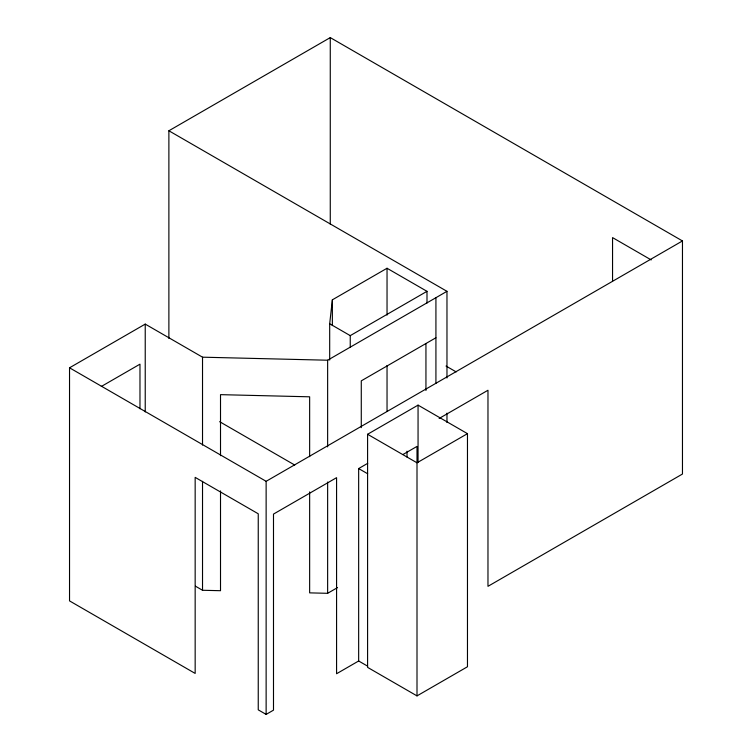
<?xml version="1.0" encoding="UTF-8"?>
<svg xmlns="http://www.w3.org/2000/svg" width="752" height="752" viewBox="0 0 752 752"><rect width="100%" height="100%" fill="white"/><g stroke="black" fill="none" stroke-linecap="round" stroke-linejoin="round"><path stroke-width="1.13" d="M329.686 360.076L329.686 323.764L332.365 299.822L387.036 268.257L426.995 291.325L426.995 303.037M168.88 338.428L168.88 130.773L330.269 37.6L682.468 240.941L682.468 474.033L487.973 586.325L487.973 390.26L439.13 418.46M367.643 666.178L358.657 660.989L336.576 673.736L336.576 477.67L273.493 514.086L273.493 710.151L266.133 714.4L258.246 709.85L258.246 513.785L195.163 477.37L195.163 673.425L69.532 600.895L69.532 367.803L145.23 324.103L202.523 357.181L327.637 360.217L446.97 291.325L446.97 378.002M101.313 386.481L139.975 364.165L139.975 408.778M329.686 323.764L350.244 335.636L426.995 291.325M435.925 337.761L361.28 380.85L361.28 427.653M69.532 367.803L266.133 481.308L682.468 240.941M367.587 434.271L418.056 405.131L467.471 433.66L467.471 666.751L417.003 695.891L367.587 667.362L367.587 434.271L417.003 462.8L467.471 433.66M358.657 660.989L358.657 468.562L367.719 463.326M402.893 454.556L417.003 446.406L417.003 695.891M309.645 491.902L309.645 592.867L327.637 593.309L337.535 587.594M195.492 586.203L202.523 590.273L220.515 590.705L220.515 490.915M651.213 259.929L612.551 237.604L612.551 281.041M168.88 130.773L446.97 291.325M446.021 366.045L456.182 371.911M358.657 468.562L367.643 473.751M219.631 421.684L294.728 465.046M446.97 413.139L446.97 422.511M435.925 297.698L435.925 383.379M425.942 343.692L425.942 390.485M418.056 405.131L418.056 462.527M407.011 451.2L407.011 457.066M387.036 268.257L387.036 315.107M387.036 365.472L387.036 411.156M350.244 335.636L350.244 347.349M332.365 299.822L332.365 325.588M330.269 37.6L330.269 224.134M327.637 360.217L327.637 446.895M327.637 482.032L327.637 593.309M309.645 456.68L309.645 396.812L220.515 394.65L220.515 455.693M266.133 481.308L266.133 714.4M202.523 357.181L202.523 445.034M202.523 481.336L202.523 590.273M145.23 324.103L145.23 411.946"/></g></svg>
